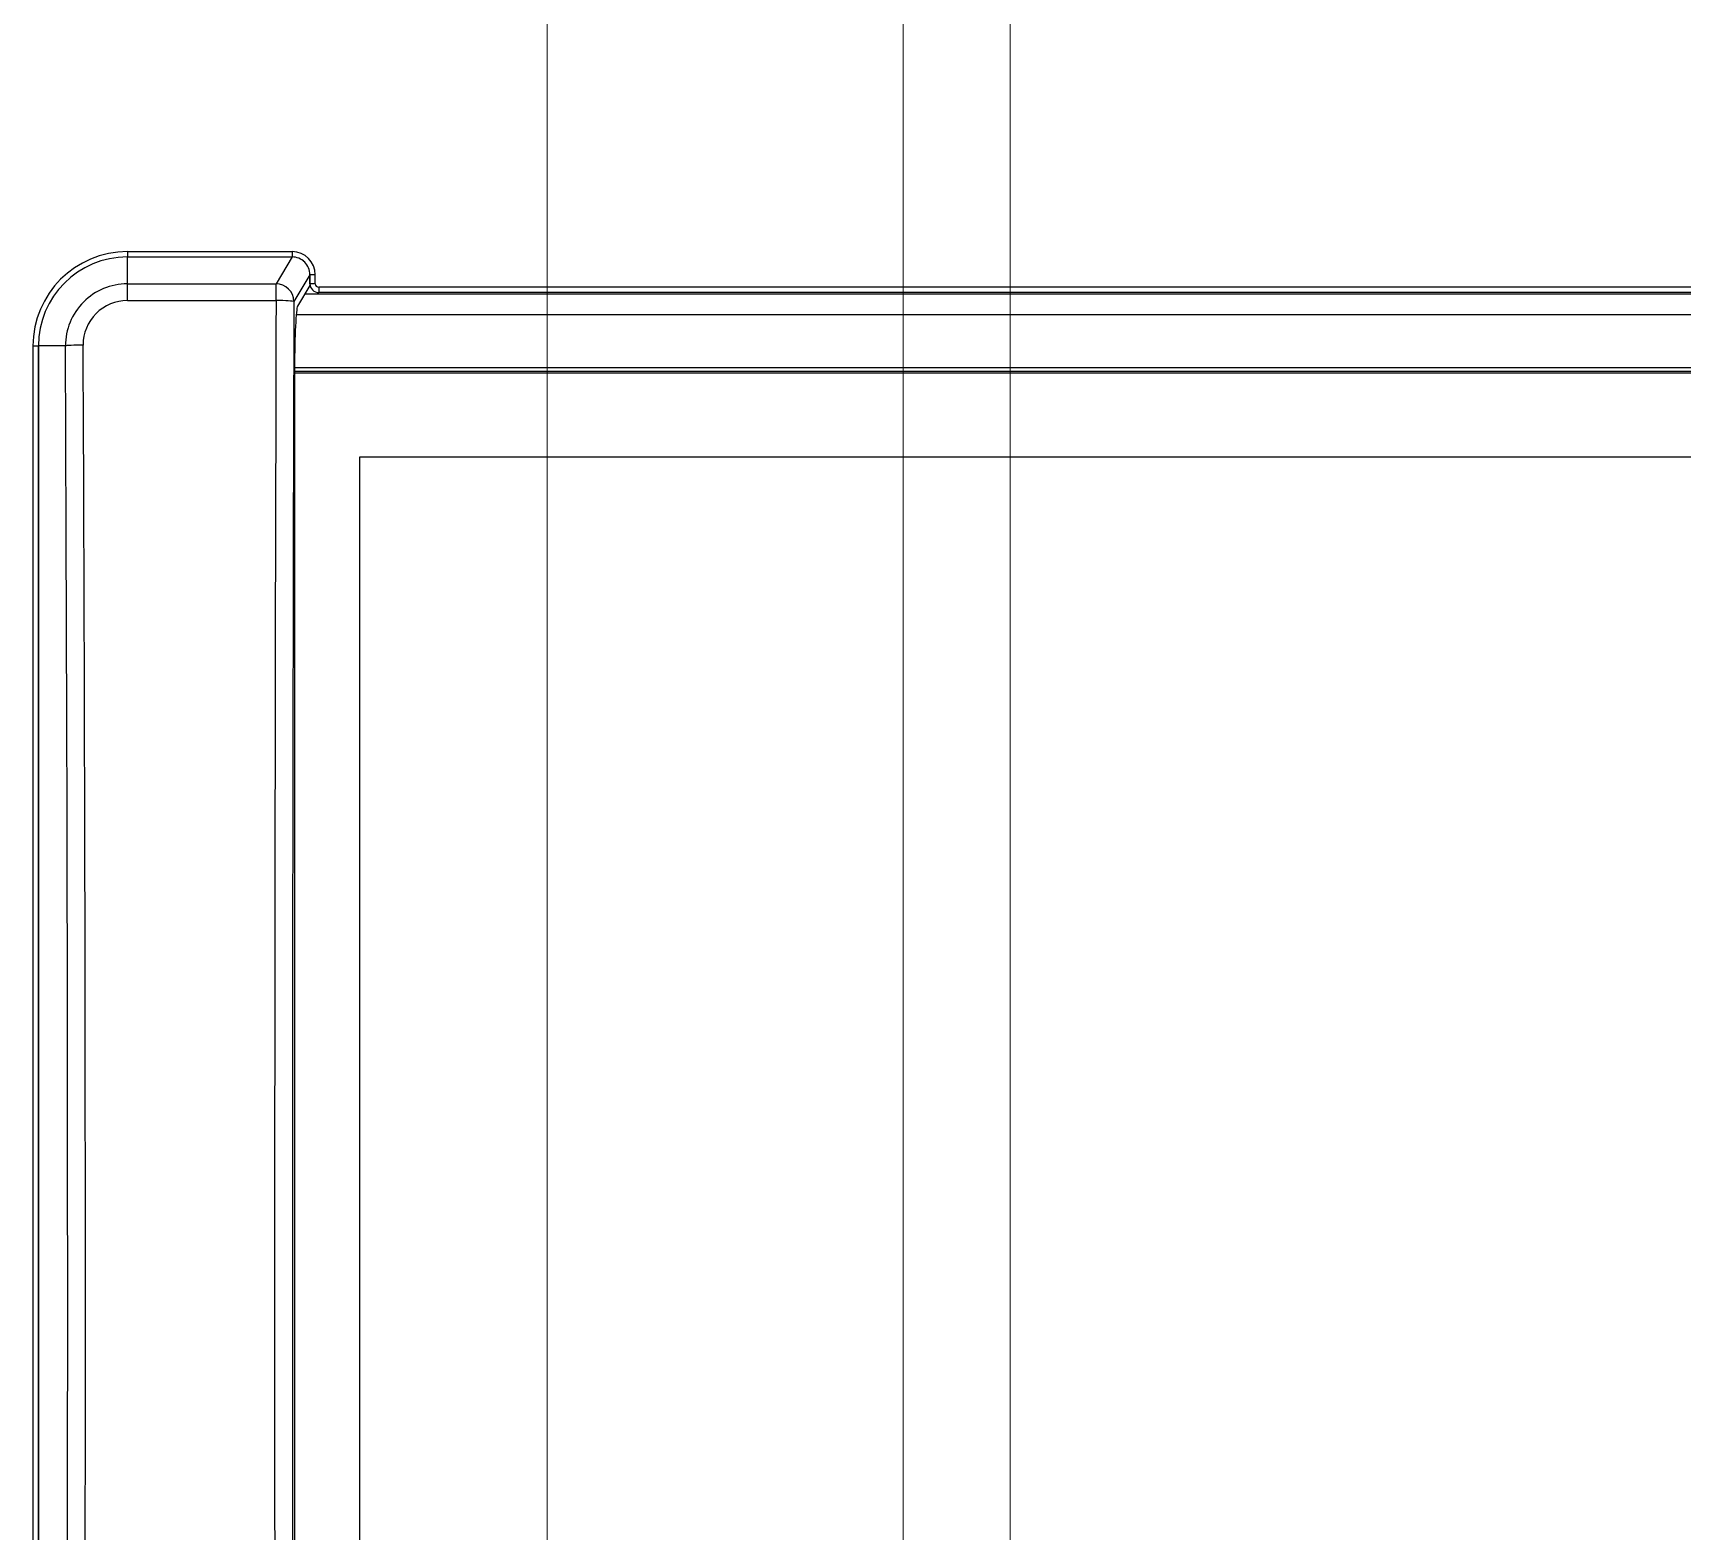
# Model space of a CAD drawing. Header units: millimetres. Extents: x -35117 to 70520, y -28859 to 27816.
# Drawn here: x -9155.3 to -9062.6, y -6866.7 to -6782.6 of the extents above; entities that cross this region are included whole.
import ezdxf

# ---------------------------------------------------------------- set-up
doc = ezdxf.new("R2010")
doc.units = ezdxf.units.MM
doc.layers.add('EQUIPMENT_31_22_34_otd', color=54, linetype='Continuous')
doc.layers.add('Hull', color=1, linetype='Continuous', lineweight=40)

# ---------------------------------------------------------------- blocks, each defined once
blk = doc.blocks.new('control panel')
at = {"color": 2, "ltscale": 0.00375}
for p, q in [((733.0635, 171.1918), (733.0635, 171.1618)), ((733.9885, 171.1918), (733.9885, 171.1618)), ((734.1185, 171.0618), (734.0885, 171.0618)), ((734.1185, 171.0118), (734.0885, 171.0118)), ((734.1385, 170.9918), (734.1385, 170.9618)), ((732.5335, 170.6618), (732.5635, 170.6618))]:
    blk.add_line(p, q, dxfattribs=at)
at = {"color": 2, "ltscale": 0.115625}
for p, q in [((733.0635, 171.1918), (733.9885, 171.1918)), ((733.0635, 171.1618), (733.9885, 171.1618))]:
    blk.add_line(p, q, dxfattribs=at)
at = {"color": 2, "ltscale": 0.018843}
blk.add_line((733.0635, 171.011), (733.0635, 171.1618), dxfattribs=at)
at = {"color": 2, "ltscale": 0.115665}
blk.add_line((733.0635, 171.1618), (733.9888, 171.1618), dxfattribs=at)
at = {"color": 2, "ltscale": 0.021965}
blk.add_line((733.9888, 171.1618), (733.8985, 171.011), dxfattribs=at)
at = {"color": 2, "ltscale": 0.021921}
blk.add_line((734.0885, 171.0618), (733.9984, 170.9114), dxfattribs=at)
at = {"color": 2, "ltscale": 0.00751}
blk.add_line((734.0885, 171.0618), (734.0885, 171.0018), dxfattribs=at)
at = {"color": 2, "ltscale": 0.00625}
for p, q in [((734.0885, 171.0118), (734.0885, 171.0618)), ((734.1185, 171.0118), (734.1185, 171.0618))]:
    blk.add_line(p, q, dxfattribs=at)
at = {"color": 2, "ltscale": 0.104377}
for p, q in [((733.0635, 171.011), (733.8985, 171.011)), ((733.0635, 170.917), (733.8985, 170.917))]:
    blk.add_line(p, q, dxfattribs=at)
at = {"color": 2, "ltscale": 0.011746}
for p, q in [((733.0635, 170.917), (733.0635, 171.011)), ((733.8985, 170.917), (733.8985, 171.011))]:
    blk.add_line(p, q, dxfattribs=at)
at = {"color": 2, "ltscale": 0.016834}
blk.add_line((734.0885, 171.0018), (734.0193, 170.8862), dxfattribs=at)
at = {"color": 2}
for p, q in [((734.0608, 170.9555), (750.0662, 170.9555)), ((749.9885, 170.9918), (734.1385, 170.9918)), ((749.9885, 170.9618), (734.1385, 170.9618)), ((734.0116, 170.8391), (750.1154, 170.8391)), ((732.5335, 170.6618), (732.5335, 157.2318)), ((732.5635, 157.2318), (732.5635, 170.6618)), ((732.5635, 170.6618), (732.5635, 157.2318)), ((734.0026, 170.5417), (750.1245, 170.5417)), ((734.0026, 170.5376), (734.0026, 160.3758)), ((734.0026, 170.5204), (750.1245, 170.5204)), ((734.0026, 170.5204), (750.1245, 170.5204)), ((734.0026, 170.5118), (750.1245, 170.5118)), ((734.3685, 170.0388), (749.7585, 170.0388)), ((734.3685, 160.7448), (734.3685, 170.0388))]:
    blk.add_line(p, q, dxfattribs=at)
at = {"color": 2, "ltscale": 0.018994}
blk.add_line((732.7155, 170.6618), (732.5635, 170.6618), dxfattribs=at)
at = {"color": 2}
for centre, radius, start, end in [((733.0635, 170.6618), 0.53, 90, 180), ((733.0635, 170.6618), 0.5, 90, 180), ((733.0635, 170.6618), 0.5, 90, 180), ((733.9885, 171.0618), 0.13, 0, 90), ((733.9885, 171.0618), 0.1, 359.99999, 90), ((733.9888, 171.0621), 0.0997, 359.86033, 89.97811), ((733.0635, 170.663), 0.3481, 90.00297, 180.19642), ((734.1385, 171.0118), 0.05, 179.99999, 269.99996), ((734.1385, 171.0118), 0.02, 180, 270), ((733.0637, 170.6685), 0.2486, 90.03742, 180.3077), ((2642.6022, 165.2673), 1908.712, 179.830398, 180.150164), ((2638.9005, 165.2673), 1904.9104, 179.830234, 180.147322), ((-408.2829, 165.2674), 1141.0112, 359.707598, 0.270878), ((-410.4688, 165.2674), 1143.2966, 359.70789, 0.270607)]:
    blk.add_arc(centre, radius, start, end, dxfattribs=at)
for centre, major_axis, ratio, start_param, end_param in [((733.8985, 170.9114), (0.0858, -0.0514), 0.99484, 0.541985, 2.10822), ((733.8985, 170.9114), (0.1, -0.0003), 0.056497, 0.052444, 1.570964), ((734.0209, 170.5376), (0, -0.35), 0.052408, 3.228859, 4.712389), ((732.8151, 170.6618), (0.1, 0.0005), 0.053997, 1.570541, 3.054197)]:
    blk.add_ellipse(centre, major_axis=major_axis, ratio=ratio, start_param=start_param, end_param=end_param, dxfattribs=at)

msp = doc.modelspace()

# ---------------------------------------------------------------- linework, layer by layer
at = {"layer": 'Hull', "color": 86, "linetype": 'Continuous', "lineweight": 20}
for p, q in [((-9106.405, -7718.425), (-9106.405, -6674.426)), ((-9100.405, -6674.426), (-9100.405, -7718.425))]:
    msp.add_line(p, q, dxfattribs=at)
msp.add_lwpolyline([(-9106.405, -7711.274), (-9106.405, -6681.576), (-9126.406, -6705.412), (-9126.406, -7687.439), (-9106.405, -7711.274)], dxfattribs=at)

# ---------------------------------------------------------------- block references
at = {"layer": 'EQUIPMENT_31_22_34_otd', "linetype": 'Continuous', "lineweight": 35, "xscale": 10, "yscale": 10, "zscale": 10}
msp.add_blockref('control panel', (-16480.613, -8506.765), dxfattribs=at)

doc.saveas('drawing.dxf')
